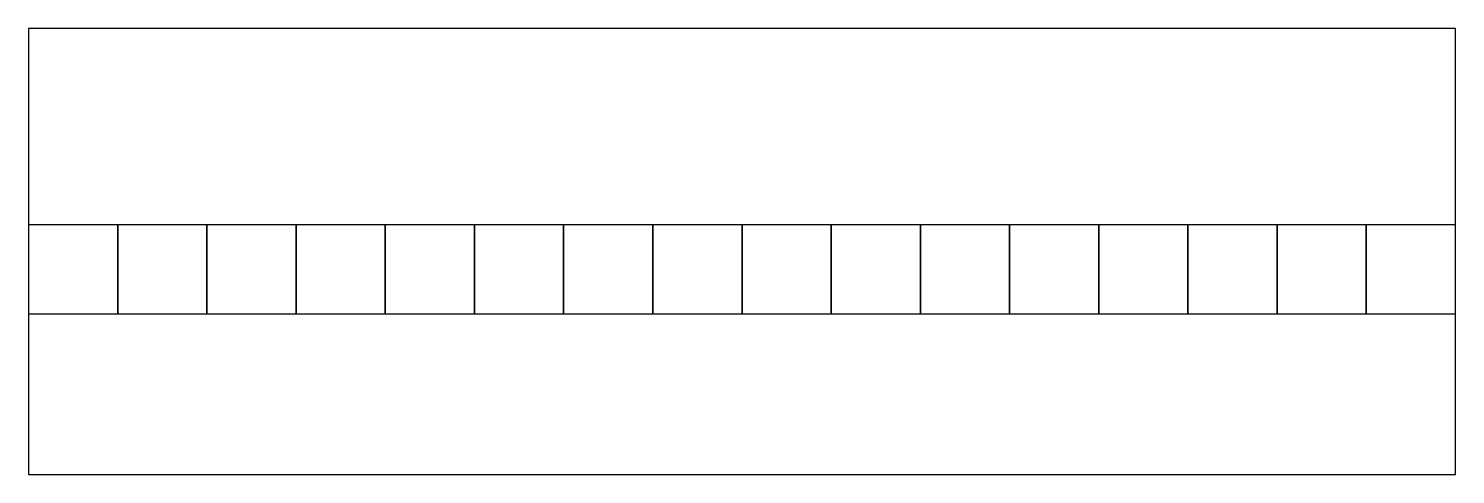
# Model space of a CAD drawing. Header units: millimetres. Extents: x 0 to 8000, y 0 to 2500.
import ezdxf

# ---------------------------------------------------------------- set-up
doc = ezdxf.new("R2010")
doc.units = ezdxf.units.MM
doc.layers.add('frame', color=1, linetype='Continuous')
doc.layers.add('pattern', color=3, linetype='Continuous')

msp = doc.modelspace()

# ---------------------------------------------------------------- linework, layer by layer
at = {"layer": 'frame'}
for p, q in [((8000, 2500), (0, 2500)), ((0, 2500), (0, 0)), ((8000, 0), (8000, 2500)), ((0, 0), (8000, 0))]:
    msp.add_line(p, q, dxfattribs=at)
at = {"layer": 'pattern'}
for p, q in [((500, 1400), (0, 1400)), ((0, 1400), (0, 900)), ((500, 900), (500, 1400)), ((1000, 1400), (500, 1400)), ((500, 1400), (500, 900)), ((1000, 900), (1000, 1400)), ((1500, 1400), (1000, 1400)), ((1000, 1400), (1000, 900)), ((1500, 900), (1500, 1400)), ((2000, 1400), (1500, 1400)), ((1500, 1400), (1500, 900)), ((2000, 900), (2000, 1400)), ((2500, 1400), (2000, 1400)), ((2000, 1400), (2000, 900)), ((2500, 900), (2500, 1400)), ((3000, 1400), (2500, 1400)), ((2500, 1400), (2500, 900)), ((3000, 900), (3000, 1400)), ((3500, 1400), (3000, 1400)), ((3000, 1400), (3000, 900)), ((3500, 900), (3500, 1400)), ((4000, 1400), (3500, 1400)), ((3500, 1400), (3500, 900)), ((4000, 900), (4000, 1400)), ((4500, 1400), (4000, 1400)), ((4000, 1400), (4000, 900)), ((4500, 900), (4500, 1400)), ((5000, 1400), (4500, 1400)), ((4500, 1400), (4500, 900)), ((5000, 900), (5000, 1400)), ((5500, 1400), (5000, 1400)), ((5000, 1400), (5000, 900)), ((5500, 900), (5500, 1400)), ((6000, 1400), (5500, 1400)), ((5500, 1400), (5500, 900)), ((6000, 900), (6000, 1400)), ((6500, 1400), (6000, 1400)), ((6000, 1400), (6000, 900)), ((6500, 900), (6500, 1400)), ((7000, 1400), (6500, 1400)), ((6500, 1400), (6500, 900)), ((7000, 900), (7000, 1400)), ((7500, 1400), (7000, 1400)), ((7000, 1400), (7000, 900)), ((7500, 900), (7500, 1400)), ((8000, 1400), (7500, 1400)), ((7500, 1400), (7500, 900)), ((8000, 900), (8000, 1400)), ((0, 900), (500, 900)), ((500, 900), (1000, 900)), ((1000, 900), (1500, 900)), ((1500, 900), (2000, 900)), ((2000, 900), (2500, 900)), ((2500, 900), (3000, 900)), ((3000, 900), (3500, 900)), ((3500, 900), (4000, 900)), ((4000, 900), (4500, 900)), ((4500, 900), (5000, 900)), ((5000, 900), (5500, 900)), ((5500, 900), (6000, 900)), ((6000, 900), (6500, 900)), ((6500, 900), (7000, 900)), ((7000, 900), (7500, 900)), ((7500, 900), (8000, 900))]:
    msp.add_line(p, q, dxfattribs=at)

doc.saveas('drawing.dxf')
